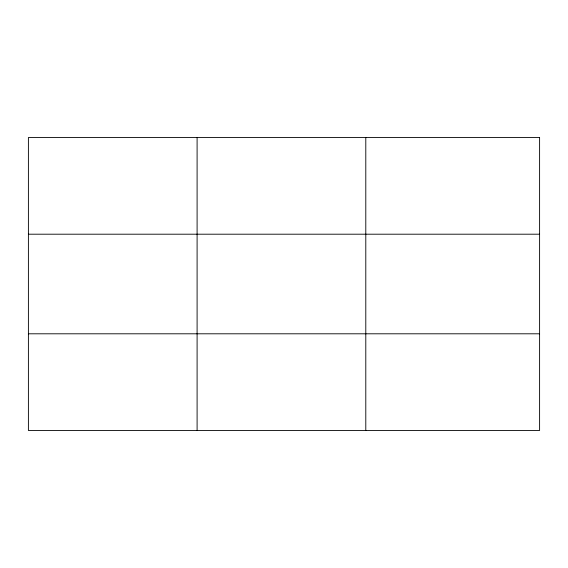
<?xml version="1.0" encoding="UTF-8"?>
<svg xmlns="http://www.w3.org/2000/svg" width="568" height="568" viewBox="0 0 568 568"><rect width="100%" height="100%" fill="white"/><g stroke="black" fill="none" stroke-linecap="round" stroke-linejoin="round"><path stroke-width="0.85" d="M197.096 430.466L197.096 137.534M365.792 430.466L365.792 137.534M28.4 234.201L539.6 234.201M28.4 333.799L539.6 333.799M539.6 137.534L539.6 430.466L28.4 430.466L28.4 137.534L539.6 137.534"/></g></svg>
